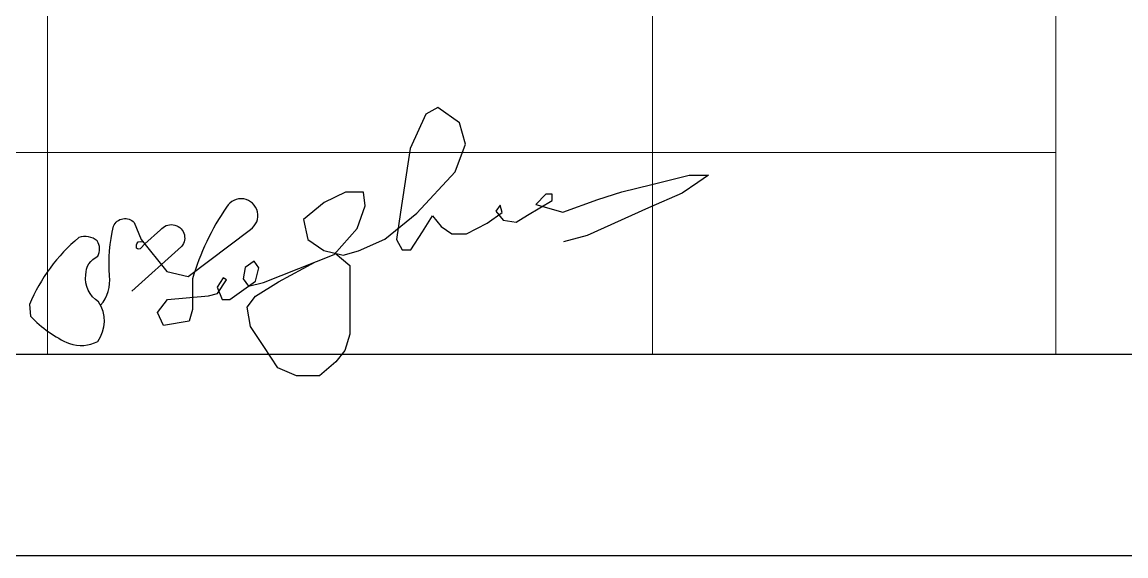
# Model space of a CAD drawing. Header units: millimetres. Extents: x 204354 to 3006910, y 96817 to 586751.
# Drawn here: x 245810 to 250322, y 96817 to 99000 of the extents above; entities that cross this region are included whole.
import ezdxf

# ---------------------------------------------------------------- set-up
doc = ezdxf.new("R2010")
doc.units = ezdxf.units.MM

msp = doc.modelspace()

# ---------------------------------------------------------------- linework, layer by layer
at = {"color": 7, "linetype": 'Continuous', "lineweight": 15}
for p, q in [((245913.301, 106712.113), (245913.301, 97641.585)), ((248387.082, 106712.113), (248387.082, 97641.585)), ((250036.269, 106712.113), (250036.269, 97641.585))]:
    msp.add_line(p, q, dxfattribs=at)
at = {"linetype": 'Continuous', "lineweight": 15}
msp.add_line((239316.553, 98466.178), (250036.269, 98466.178), dxfattribs=at)
at = {"color": 0, "lineweight": 25, "ltscale": 15}
msp.add_line((207652.812, 97641.585), (269826.022, 97641.585), dxfattribs=at)
at = {"color": 0, "lineweight": 25}
msp.add_line((270650.62, 96816.986), (204354.42, 96816.986), dxfattribs=at)
at = {"color": 7, "linetype": 'Continuous', "lineweight": 15}
msp.add_lwpolyline([(239316.553, 97641.585), (269826.513, 97641.585), (269826.513, 106712.113), (239316.553, 106712.113)], close=True, dxfattribs=at)
at = {"lineweight": 30}
for points in [[(246296.596, 98111.375), (246400.78, 97980.214), (246488.299, 97960.031), (246743.552, 98152.313, 1.24964038), (246645.952, 98243.792, 0.07925823), (246506.252, 97949.939), (246506.252, 97824.352), (246492.787, 97777.257), (246388.438, 97759.316), (246362.631, 97812.017), (246404.146, 97865.84), (246571.33, 97880.418), (246609.242, 97890.151), (246645.337, 97946.459), (246632.317, 97954.805), (246607.327, 97915.822), (246627.73, 97865.517), (246658.983, 97865.517), (246764.315, 97941.176), (246777.691, 97994.643), (246757.98, 98022.079), (246721.704, 97996.018), (246713.63, 97949.618), (246734.966, 97920.095), (246795.993, 97934.857), (247085.606, 98049.384), (247180.172, 98156.265), (247212.82, 98248.52), (247205.831, 98303.886), (247132.073, 98303.886), (247045.067, 98262.838), (246959.718, 98192.237), (246978.082, 98110.357), (247043.063, 98066.594), (247122.024, 98046.4), (247185.279, 98064.461), (247292.691, 98112.095), (247423.719, 98218.204), (247580.727, 98387.528), (247622.52, 98500.411), (247597.67, 98588.459), (247509.565, 98650.545), (247459.864, 98623.453), (247396.609, 98483.478), (247357.075, 98222.72), (247340.157, 98111.133), (247363.852, 98068.07), (247398.869, 98068.07), (247446.31, 98142.573), (247487.754, 98207.658), (247523.119, 98164.021), (247567.172, 98134.671), (247627.038, 98134.671), (247711.38, 98177.904), (247772.224, 98221.741), (247763.734, 98251.436), (247746.047, 98227.397), (247776.469, 98190.631), (247829.531, 98182.147), (247876.225, 98210.428), (247976.689, 98269.819), (247976.689, 98295.98), (247951.22, 98295.98), (247910.185, 98253.557), (248020.554, 98223.155), (248164.004, 98274.402), (248261.122, 98305.418), (248384.637, 98335.923), (248537.392, 98373.648), (248615.342, 98373.648), (248572.04, 98343.726), (248508.63, 98299.909), (248371.15, 98240.153), (248119.172, 98127.187), (248022.678, 98101.093)], [(246130.751, 97842.051, 0.20271023), (246167.511, 97962.823, -0.08321677), (246183.661, 98165.779, -0.54097473), (246268.404, 98180.356), (246296.596, 98111.375)], [(246310.936, 98093.322), (246376.088, 98150.085, -1.03450116), (246461.247, 98081.71), (246258.902, 97899.862)], [(246070.338, 97966.377, -0.30063373), (246118.769, 98042.434, 0.28024981), (246116.518, 98105.09, 0.26877936), (246041.875, 98118.652, 0.12219207), (245840.106, 97845.08), (245844.447, 97797.363, 0.09999032), (246003.115, 97685.061, 0.2003981), (246119, 97694.336, 0.31291375), (246122.517, 97856.196, -0.29379383), (246070.338, 97966.377)], [(246310.936, 98093.322), (246295.813, 98075.282, -0.43429381), (246278.05, 98075.282, -0.16026212), (246279.048, 98092.924), (246284.793, 98101.531), (246295.013, 98103.245), (246304.027, 98102.02)]]:
    msp.add_lwpolyline(points, format="xyb", dxfattribs=at)
msp.add_lwpolyline([(247090.173, 98054.546), (247149.654, 98004.142), (247149.654, 97937.457), (247149.654, 97843.177), (247149.654, 97723.342), (247128.952, 97656.656), (247092.137, 97610.666), (247025.408, 97553.179), (246931.068, 97553.179), (246855.136, 97586.522), (246797.611, 97673.903), (246743.926, 97755.452), (246729.733, 97834.867), (246764.247, 97878.558), (246857.437, 97938.345), (247009.82, 98019.415)], dxfattribs=at)

doc.saveas('drawing.dxf')
